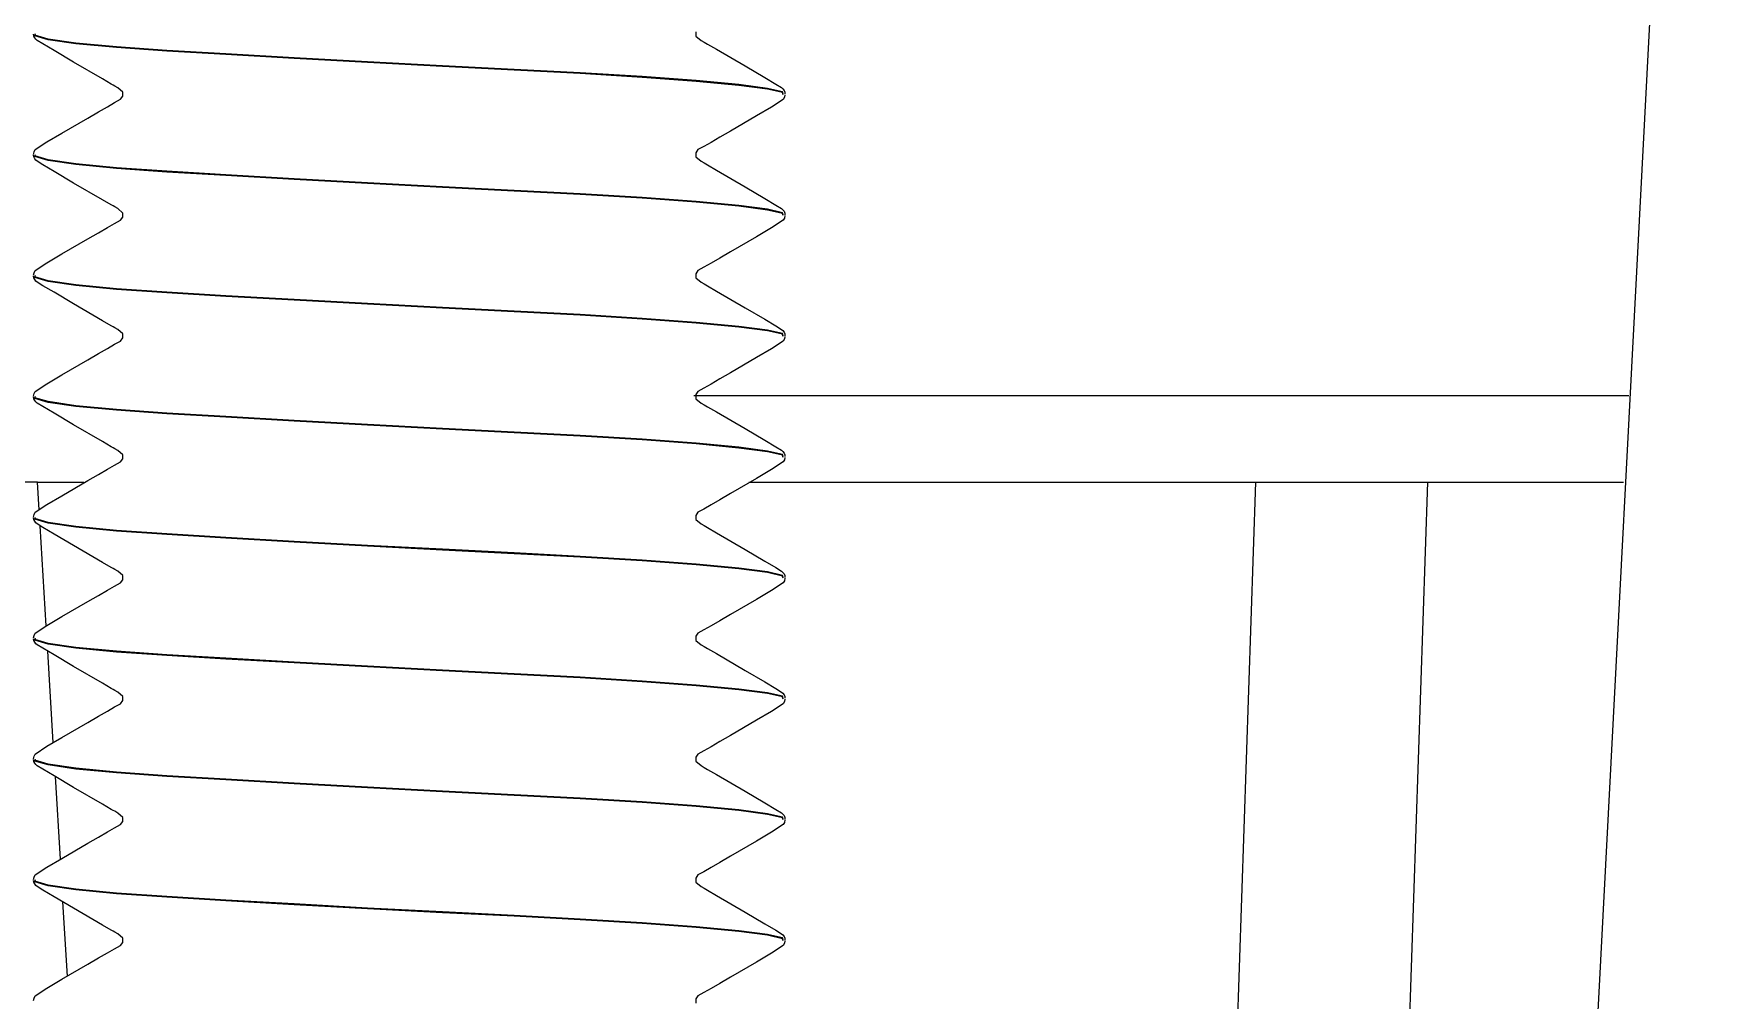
# Model space of a CAD drawing. Header units: millimetres. Extents: x -225363 to 347188, y -782467 to 813415.
# Drawn here: x 50936 to 50945.69, y 20540.35 to 20545.94 of the extents above; entities that cross this region are included whole.
import ezdxf

# ---------------------------------------------------------------- set-up
doc = ezdxf.new("R2010")
doc.units = ezdxf.units.MM

# ---------------------------------------------------------------- blocks, each defined once
blk = doc.blocks.new('MB bom')
at = {"color": 8, "linetype": 'Continuous'}
for p, q in [((-199042.6508, 638605.8488), (-199056.6508, 638605.1156)), ((-199045.1508, 638605.7107), (-199045.1508, 638600.297)), ((-199045.6508, 638600.616), (-199045.6508, 638605.6811)), ((-199056.6508, 638604.1752), (-199045.6508, 638604.5483)), ((-199045.6508, 638603.5501), (-199056.6508, 638603.1776)), ((-199048.3341, 638600.8149), (-199048.3784, 638600.7472)), ((-199048.3214, 638600.8223), (-199048.3341, 638600.8149)), ((-199048.3073, 638600.8253), (-199048.3214, 638600.8223)), ((-199048.3073, 638600.8155), (-199048.2947, 638600.811)), ((-199048.3028, 638600.8154), (-199048.2906, 638600.811)), ((-199048.2922, 638600.8239), (-199048.3027, 638600.8254)), ((-199048.2947, 638600.811), (-199048.275, 638600.725)), ((-199048.2947, 638600.811), (-199048.2935, 638600.8057)), ((-199048.2821, 638600.8199), (-199048.2922, 638600.8239)), ((-199048.2906, 638600.811), (-199048.2709, 638600.725)), ((-199048.2732, 638600.8137), (-199048.2821, 638600.8199)), ((-199048.2663, 638600.8059), (-199048.2732, 638600.8137)), ((-199048.2459, 638600.7723), (-199048.2663, 638600.8059)), ((-199048.2077, 638600.7084), (-199048.2459, 638600.7723)), ((-199047.6341, 638600.8149), (-199047.6784, 638600.7472)), ((-199047.6214, 638600.8223), (-199047.6341, 638600.8149)), ((-199047.6073, 638600.8253), (-199047.6214, 638600.8223)), ((-199047.6073, 638600.8155), (-199047.5947, 638600.811)), ((-199047.6028, 638600.8154), (-199047.5906, 638600.811)), ((-199047.5922, 638600.8239), (-199047.6027, 638600.8254)), ((-199047.5947, 638600.811), (-199047.575, 638600.725)), ((-199047.5947, 638600.811), (-199047.5933, 638600.8051)), ((-199047.5821, 638600.8199), (-199047.5922, 638600.8239)), ((-199047.5906, 638600.811), (-199047.5709, 638600.725)), ((-199047.5732, 638600.8137), (-199047.5821, 638600.8199)), ((-199047.5663, 638600.8059), (-199047.5732, 638600.8137)), ((-199047.5459, 638600.7723), (-199047.5663, 638600.8059)), ((-199047.5077, 638600.7084), (-199047.5459, 638600.7723)), ((-199046.9341, 638600.8149), (-199046.9784, 638600.7472)), ((-199046.9214, 638600.8223), (-199046.9341, 638600.8149)), ((-199046.9073, 638600.8253), (-199046.9214, 638600.8223)), ((-199046.9073, 638600.8155), (-199046.8947, 638600.811)), ((-199046.9028, 638600.8154), (-199046.8906, 638600.811)), ((-199046.8922, 638600.8239), (-199046.9027, 638600.8254)), ((-199046.8947, 638600.811), (-199046.875, 638600.725)), ((-199046.8947, 638600.811), (-199046.8934, 638600.8052)), ((-199046.8821, 638600.8199), (-199046.8922, 638600.8239)), ((-199046.8906, 638600.811), (-199046.8709, 638600.725)), ((-199046.8732, 638600.8137), (-199046.8821, 638600.8199)), ((-199046.8663, 638600.8059), (-199046.8732, 638600.8137)), ((-199046.8459, 638600.7723), (-199046.8663, 638600.8059)), ((-199046.8077, 638600.7084), (-199046.8459, 638600.7723)), ((-199046.2341, 638600.8149), (-199046.2784, 638600.7472)), ((-199046.2214, 638600.8223), (-199046.2341, 638600.8149)), ((-199046.2073, 638600.8253), (-199046.2214, 638600.8223)), ((-199046.2073, 638600.8155), (-199046.1947, 638600.811)), ((-199046.2028, 638600.8154), (-199046.1906, 638600.811)), ((-199046.1922, 638600.8239), (-199046.2027, 638600.8254)), ((-199046.1947, 638600.811), (-199046.175, 638600.725)), ((-199046.1947, 638600.811), (-199046.1935, 638600.8058)), ((-199046.1821, 638600.8199), (-199046.1922, 638600.8239)), ((-199046.1906, 638600.811), (-199046.1709, 638600.725)), ((-199046.1732, 638600.8137), (-199046.1821, 638600.8199)), ((-199046.1663, 638600.8059), (-199046.1732, 638600.8137)), ((-199046.1459, 638600.7723), (-199046.1663, 638600.8059)), ((-199046.1077, 638600.7084), (-199046.1459, 638600.7723)), ((-199045.5341, 638600.8149), (-199045.5784, 638600.7472)), ((-199045.5214, 638600.8223), (-199045.5341, 638600.8149)), ((-199045.5073, 638600.8253), (-199045.5214, 638600.8223)), ((-199045.5073, 638600.8155), (-199045.4947, 638600.811)), ((-199045.5028, 638600.8154), (-199045.4906, 638600.811)), ((-199045.4922, 638600.8239), (-199045.5027, 638600.8254)), ((-199045.4947, 638600.811), (-199045.475, 638600.725)), ((-199045.4947, 638600.811), (-199045.4934, 638600.8052)), ((-199045.4821, 638600.8199), (-199045.4922, 638600.8239)), ((-199045.4906, 638600.811), (-199045.4709, 638600.725)), ((-199045.4732, 638600.8137), (-199045.4821, 638600.8199)), ((-199045.4663, 638600.8059), (-199045.4732, 638600.8137)), ((-199045.4459, 638600.7723), (-199045.4663, 638600.8059)), ((-199045.4077, 638600.7084), (-199045.4459, 638600.7723)), ((-199044.8341, 638600.8149), (-199044.8784, 638600.7472)), ((-199044.8214, 638600.8223), (-199044.8341, 638600.8149)), ((-199044.8073, 638600.8253), (-199044.8214, 638600.8223)), ((-199044.8073, 638600.8155), (-199044.7947, 638600.811)), ((-199044.8028, 638600.8154), (-199044.7906, 638600.811)), ((-199044.7922, 638600.8239), (-199044.8027, 638600.8254)), ((-199044.7947, 638600.811), (-199044.775, 638600.725)), ((-199044.7947, 638600.811), (-199044.7933, 638600.805)), ((-199044.7821, 638600.8199), (-199044.7922, 638600.8239)), ((-199044.7906, 638600.811), (-199044.7709, 638600.725)), ((-199044.7732, 638600.8137), (-199044.7821, 638600.8199)), ((-199044.7663, 638600.8059), (-199044.7732, 638600.8137)), ((-199044.7459, 638600.7723), (-199044.7663, 638600.8059)), ((-199044.7077, 638600.7084), (-199044.7459, 638600.7723)), ((-199044.1341, 638600.8149), (-199044.1784, 638600.7472)), ((-199044.1214, 638600.8223), (-199044.1341, 638600.8149)), ((-199044.1073, 638600.8253), (-199044.1214, 638600.8223)), ((-199044.1073, 638600.8155), (-199044.0947, 638600.811)), ((-199044.1028, 638600.8154), (-199044.0906, 638600.811)), ((-199044.0922, 638600.8239), (-199044.1027, 638600.8254)), ((-199044.0947, 638600.811), (-199044.075, 638600.725)), ((-199044.0947, 638600.811), (-199044.0935, 638600.8058)), ((-199044.0821, 638600.8199), (-199044.0922, 638600.8239)), ((-199044.0906, 638600.811), (-199044.0709, 638600.725)), ((-199044.0732, 638600.8137), (-199044.0821, 638600.8199)), ((-199044.0663, 638600.8059), (-199044.0732, 638600.8137)), ((-199044.0459, 638600.7723), (-199044.0663, 638600.8059)), ((-199044.0077, 638600.7084), (-199044.0459, 638600.7723)), ((-199043.4341, 638600.8149), (-199043.4784, 638600.7472)), ((-199043.4214, 638600.8223), (-199043.4341, 638600.8149)), ((-199043.4073, 638600.8253), (-199043.4214, 638600.8223)), ((-199043.4073, 638600.8155), (-199043.3947, 638600.811)), ((-199043.4028, 638600.8154), (-199043.3906, 638600.811)), ((-199043.3922, 638600.8239), (-199043.4027, 638600.8254)), ((-199043.3947, 638600.811), (-199043.375, 638600.725)), ((-199043.3947, 638600.811), (-199043.3934, 638600.8054)), ((-199043.3821, 638600.8199), (-199043.3922, 638600.8239)), ((-199043.3906, 638600.811), (-199043.3709, 638600.725)), ((-199043.3732, 638600.8137), (-199043.3821, 638600.8199)), ((-199043.3663, 638600.8059), (-199043.3732, 638600.8137)), ((-199043.3459, 638600.7723), (-199043.3663, 638600.8059)), ((-199043.3077, 638600.7084), (-199043.3459, 638600.7723)), ((-199048.3784, 638600.7472), (-199048.4299, 638600.6605)), ((-199048.275, 638600.725), (-199048.2531, 638600.5577)), ((-199048.2709, 638600.725), (-199048.249, 638600.5577)), ((-199048.1407, 638600.5946), (-199048.2077, 638600.7084)), ((-199047.6784, 638600.7472), (-199047.7299, 638600.6605)), ((-199047.575, 638600.725), (-199047.5531, 638600.5577)), ((-199047.5709, 638600.725), (-199047.549, 638600.5577)), ((-199047.4407, 638600.5946), (-199047.5077, 638600.7084)), ((-199046.9784, 638600.7472), (-199047.0299, 638600.6605)), ((-199046.875, 638600.725), (-199046.8531, 638600.5577)), ((-199046.8709, 638600.725), (-199046.849, 638600.5577)), ((-199046.7407, 638600.5946), (-199046.8077, 638600.7084)), ((-199046.2784, 638600.7472), (-199046.3299, 638600.6605)), ((-199046.175, 638600.725), (-199046.1531, 638600.5577)), ((-199046.1709, 638600.725), (-199046.149, 638600.5577)), ((-199046.0407, 638600.5946), (-199046.1077, 638600.7084)), ((-199045.5784, 638600.7472), (-199045.6299, 638600.6605)), ((-199045.475, 638600.725), (-199045.4531, 638600.5577)), ((-199045.4709, 638600.725), (-199045.449, 638600.5577)), ((-199045.3407, 638600.5946), (-199045.4077, 638600.7084)), ((-199044.8784, 638600.7472), (-199044.9299, 638600.6605)), ((-199044.775, 638600.725), (-199044.7531, 638600.5577)), ((-199044.7709, 638600.725), (-199044.749, 638600.5577)), ((-199044.6407, 638600.5946), (-199044.7077, 638600.7084)), ((-199044.1784, 638600.7472), (-199044.2299, 638600.6605)), ((-199044.075, 638600.725), (-199044.0531, 638600.5577)), ((-199044.0709, 638600.725), (-199044.049, 638600.5577)), ((-199043.9407, 638600.5946), (-199044.0077, 638600.7084)), ((-199043.4784, 638600.7472), (-199043.5299, 638600.6605)), ((-199043.375, 638600.725), (-199043.3531, 638600.5577)), ((-199043.3709, 638600.725), (-199043.349, 638600.5577)), ((-199043.2407, 638600.5946), (-199043.3077, 638600.7084)), ((-199048.4299, 638600.6605), (-199048.5175, 638600.5103)), ((-199048.044, 638600.4284), (-199048.1407, 638600.5946)), ((-199047.7299, 638600.6605), (-199047.8175, 638600.5103)), ((-199047.344, 638600.4284), (-199047.4407, 638600.5946)), ((-199047.0299, 638600.6605), (-199047.1175, 638600.5103)), ((-199046.644, 638600.4284), (-199046.7407, 638600.5946)), ((-199046.3299, 638600.6605), (-199046.4175, 638600.5103)), ((-199045.944, 638600.4284), (-199046.0407, 638600.5946)), ((-199045.6299, 638600.6605), (-199045.7175, 638600.5103)), ((-199045.244, 638600.4284), (-199045.3407, 638600.5946)), ((-199044.9299, 638600.6605), (-199045.0175, 638600.5103)), ((-199044.544, 638600.4284), (-199044.6407, 638600.5946)), ((-199044.2299, 638600.6605), (-199044.3175, 638600.5103)), ((-199043.844, 638600.4284), (-199043.9407, 638600.5946)), ((-199043.5299, 638600.6605), (-199043.6175, 638600.5103)), ((-199043.144, 638600.4284), (-199043.2407, 638600.5946)), ((-199048.5175, 638600.5103), (-199048.5533, 638600.4486)), ((-199048.2531, 638600.5577), (-199048.2299, 638600.3116)), ((-199048.249, 638600.5577), (-199048.2258, 638600.3116)), ((-199047.8175, 638600.5103), (-199047.8533, 638600.4486)), ((-199047.5531, 638600.5577), (-199047.5299, 638600.3116)), ((-199047.549, 638600.5577), (-199047.5258, 638600.3116)), ((-199047.1175, 638600.5103), (-199047.1533, 638600.4486)), ((-199046.8531, 638600.5577), (-199046.8299, 638600.3116)), ((-199046.849, 638600.5577), (-199046.8258, 638600.3116)), ((-199046.4175, 638600.5103), (-199046.4533, 638600.4486)), ((-199046.1531, 638600.5577), (-199046.1299, 638600.3116)), ((-199046.149, 638600.5577), (-199046.1258, 638600.3116)), ((-199045.7175, 638600.5103), (-199045.7533, 638600.4486)), ((-199045.4531, 638600.5577), (-199045.4299, 638600.3116)), ((-199045.449, 638600.5577), (-199045.4258, 638600.3116)), ((-199045.0175, 638600.5103), (-199045.0533, 638600.4486)), ((-199044.7531, 638600.5577), (-199044.7299, 638600.3116)), ((-199044.749, 638600.5577), (-199044.7258, 638600.3116)), ((-199044.3175, 638600.5103), (-199044.3533, 638600.4486)), ((-199044.0531, 638600.5577), (-199044.0299, 638600.3116)), ((-199044.049, 638600.5577), (-199044.0258, 638600.3116)), ((-199043.6175, 638600.5103), (-199043.6533, 638600.4486)), ((-199043.3531, 638600.5577), (-199043.3299, 638600.3116)), ((-199043.349, 638600.5577), (-199043.3258, 638600.3116)), ((-199048.583, 638600.3972), (-199048.6067, 638600.3555)), ((-199048.5533, 638600.4486), (-199048.583, 638600.3972)), ((-199048.0142, 638600.3771), (-199048.044, 638600.4284)), ((-199048.0082, 638600.3668), (-199048.0142, 638600.3771)), ((-199047.883, 638600.3972), (-199047.9067, 638600.3555)), ((-199047.8533, 638600.4486), (-199047.883, 638600.3972)), ((-199047.3142, 638600.3771), (-199047.344, 638600.4284)), ((-199047.3082, 638600.3668), (-199047.3142, 638600.3771)), ((-199047.183, 638600.3972), (-199047.2067, 638600.3555)), ((-199047.1533, 638600.4486), (-199047.183, 638600.3972)), ((-199046.6142, 638600.3771), (-199046.644, 638600.4284)), ((-199046.6082, 638600.3668), (-199046.6142, 638600.3771)), ((-199046.483, 638600.3972), (-199046.5067, 638600.3555)), ((-199046.4533, 638600.4486), (-199046.483, 638600.3972)), ((-199045.9142, 638600.3771), (-199045.944, 638600.4284)), ((-199045.9082, 638600.3668), (-199045.9142, 638600.3771)), ((-199045.783, 638600.3972), (-199045.8067, 638600.3555)), ((-199045.7533, 638600.4486), (-199045.783, 638600.3972)), ((-199045.2142, 638600.3771), (-199045.244, 638600.4284)), ((-199045.2082, 638600.3668), (-199045.2142, 638600.3771)), ((-199045.083, 638600.3972), (-199045.1067, 638600.3555)), ((-199045.0533, 638600.4486), (-199045.083, 638600.3972)), ((-199044.5142, 638600.3771), (-199044.544, 638600.4284)), ((-199044.5082, 638600.3668), (-199044.5142, 638600.3771)), ((-199044.383, 638600.3972), (-199044.4067, 638600.3555)), ((-199044.3533, 638600.4486), (-199044.383, 638600.3972)), ((-199043.8142, 638600.3771), (-199043.844, 638600.4284)), ((-199043.8082, 638600.3668), (-199043.8142, 638600.3771)), ((-199043.683, 638600.3972), (-199043.7067, 638600.3555)), ((-199043.6533, 638600.4486), (-199043.683, 638600.3972)), ((-199043.1142, 638600.3771), (-199043.144, 638600.4284)), ((-199043.1082, 638600.3668), (-199043.1142, 638600.3771)), ((-199048.6436, 638600.309), (-199048.6675, 638600.3099)), ((-199048.6253, 638600.3215), (-199048.6436, 638600.309)), ((-199048.6067, 638600.3555), (-199048.6253, 638600.3215)), ((-199048.2299, 638600.3116), (-199048.2067, 638599.999)), ((-199048.2258, 638600.3116), (-199048.2026, 638599.999)), ((-199048.0026, 638600.3572), (-199048.0082, 638600.3668)), ((-199047.9925, 638600.3395), (-199048.0026, 638600.3572)), ((-199047.9675, 638600.3099), (-199047.9925, 638600.3395)), ((-199047.9436, 638600.309), (-199047.9675, 638600.3099)), ((-199047.9253, 638600.3215), (-199047.9436, 638600.309)), ((-199047.9067, 638600.3555), (-199047.9253, 638600.3215)), ((-199047.5299, 638600.3116), (-199047.5067, 638599.999)), ((-199047.5258, 638600.3116), (-199047.5026, 638599.999)), ((-199047.3026, 638600.3572), (-199047.3082, 638600.3668)), ((-199047.2925, 638600.3395), (-199047.3026, 638600.3572)), ((-199047.2675, 638600.3099), (-199047.2925, 638600.3395)), ((-199047.2436, 638600.309), (-199047.2675, 638600.3099)), ((-199047.2253, 638600.3215), (-199047.2436, 638600.309)), ((-199047.2067, 638600.3555), (-199047.2253, 638600.3215)), ((-199046.8299, 638600.3116), (-199046.8067, 638599.999)), ((-199046.8258, 638600.3116), (-199046.8026, 638599.999)), ((-199046.6026, 638600.3572), (-199046.6082, 638600.3668)), ((-199046.5925, 638600.3395), (-199046.6026, 638600.3572)), ((-199046.5675, 638600.3099), (-199046.5925, 638600.3395)), ((-199046.5436, 638600.309), (-199046.5675, 638600.3099)), ((-199046.5253, 638600.3215), (-199046.5436, 638600.309)), ((-199046.5067, 638600.3555), (-199046.5253, 638600.3215)), ((-199046.1299, 638600.3116), (-199046.1067, 638599.999)), ((-199046.1258, 638600.3116), (-199046.1026, 638599.999)), ((-199045.9026, 638600.3572), (-199045.9082, 638600.3668)), ((-199045.8925, 638600.3395), (-199045.9026, 638600.3572)), ((-199045.8675, 638600.3099), (-199045.8925, 638600.3395)), ((-199045.8436, 638600.309), (-199045.8675, 638600.3099)), ((-199045.8253, 638600.3215), (-199045.8436, 638600.309)), ((-199045.8067, 638600.3555), (-199045.8253, 638600.3215)), ((-199045.4299, 638600.3116), (-199045.4067, 638599.999)), ((-199045.4258, 638600.3116), (-199045.4026, 638599.999)), ((-199045.2026, 638600.3572), (-199045.2082, 638600.3668)), ((-199045.1925, 638600.3395), (-199045.2026, 638600.3572)), ((-199045.1675, 638600.3099), (-199045.1925, 638600.3395)), ((-199045.1436, 638600.309), (-199045.1675, 638600.3099)), ((-199045.1253, 638600.3215), (-199045.1436, 638600.309)), ((-199045.1067, 638600.3555), (-199045.1253, 638600.3215)), ((-199044.7299, 638600.3116), (-199044.7067, 638599.999)), ((-199044.7258, 638600.3116), (-199044.7026, 638599.999)), ((-199044.5026, 638600.3572), (-199044.5082, 638600.3668)), ((-199044.4925, 638600.3395), (-199044.5026, 638600.3572)), ((-199044.4675, 638600.3099), (-199044.4925, 638600.3395)), ((-199044.4436, 638600.309), (-199044.4675, 638600.3099)), ((-199044.4253, 638600.3215), (-199044.4436, 638600.309)), ((-199044.4067, 638600.3555), (-199044.4253, 638600.3215)), ((-199044.0299, 638600.3116), (-199044.0067, 638599.999)), ((-199044.0258, 638600.3116), (-199044.0026, 638599.999)), ((-199043.8026, 638600.3572), (-199043.8082, 638600.3668)), ((-199043.7925, 638600.3395), (-199043.8026, 638600.3572)), ((-199043.7675, 638600.3099), (-199043.7925, 638600.3395)), ((-199043.7436, 638600.309), (-199043.7675, 638600.3099)), ((-199043.7253, 638600.3215), (-199043.7436, 638600.309)), ((-199043.7067, 638600.3555), (-199043.7253, 638600.3215)), ((-199043.3299, 638600.3116), (-199043.3067, 638599.999)), ((-199043.3258, 638600.3116), (-199043.3026, 638599.999)), ((-199043.1026, 638600.3572), (-199043.1082, 638600.3668)), ((-199043.0925, 638600.3395), (-199043.1026, 638600.3572)), ((-199043.0675, 638600.3099), (-199043.0925, 638600.3395)), ((-199043.0436, 638600.309), (-199043.0675, 638600.3099)), ((-199048.2067, 638599.999), (-199048.1848, 638599.6402)), ((-199048.2026, 638599.999), (-199048.1807, 638599.6402)), ((-199047.5067, 638599.999), (-199047.4848, 638599.6402)), ((-199047.5026, 638599.999), (-199047.4807, 638599.6402)), ((-199046.8067, 638599.999), (-199046.7848, 638599.6402)), ((-199046.8026, 638599.999), (-199046.7807, 638599.6402)), ((-199046.1067, 638599.999), (-199046.0848, 638599.6402)), ((-199046.1026, 638599.999), (-199046.0807, 638599.6402)), ((-199045.4067, 638599.999), (-199045.3848, 638599.6402)), ((-199045.4026, 638599.999), (-199045.3807, 638599.6402)), ((-199044.7067, 638599.999), (-199044.6848, 638599.6402)), ((-199044.7026, 638599.999), (-199044.6807, 638599.6402)), ((-199044.0067, 638599.999), (-199043.9848, 638599.6402)), ((-199044.0026, 638599.999), (-199043.9807, 638599.6402)), ((-199043.3067, 638599.999), (-199043.2848, 638599.6402)), ((-199043.3026, 638599.999), (-199043.2807, 638599.6402)), ((-199048.1848, 638599.6402), (-199048.1651, 638599.2567)), ((-199048.1807, 638599.6402), (-199048.161, 638599.2567)), ((-199047.4848, 638599.6402), (-199047.4651, 638599.2567)), ((-199047.4807, 638599.6402), (-199047.461, 638599.2567)), ((-199046.7848, 638599.6402), (-199046.7651, 638599.2567)), ((-199046.7807, 638599.6402), (-199046.761, 638599.2567)), ((-199046.0848, 638599.6402), (-199046.0651, 638599.2567)), ((-199046.0807, 638599.6402), (-199046.061, 638599.2567)), ((-199045.3848, 638599.6402), (-199045.3651, 638599.2567)), ((-199045.3807, 638599.6402), (-199045.361, 638599.2567)), ((-199044.6848, 638599.6402), (-199044.6651, 638599.2567)), ((-199044.6807, 638599.6402), (-199044.661, 638599.2567)), ((-199043.9848, 638599.6402), (-199043.9651, 638599.2567)), ((-199043.9807, 638599.6402), (-199043.961, 638599.2567)), ((-199043.2848, 638599.6402), (-199043.2651, 638599.2567)), ((-199043.2807, 638599.6402), (-199043.261, 638599.2567)), ((-199048.1651, 638599.2567), (-199048.144, 638598.8422)), ((-199048.161, 638599.2567), (-199048.1399, 638598.8422)), ((-199047.4651, 638599.2567), (-199047.444, 638598.8422)), ((-199047.461, 638599.2567), (-199047.4399, 638598.8422)), ((-199046.7651, 638599.2567), (-199046.744, 638598.8422)), ((-199046.761, 638599.2567), (-199046.7399, 638598.8422)), ((-199046.0651, 638599.2567), (-199046.044, 638598.8422)), ((-199046.061, 638599.2567), (-199046.0399, 638598.8422)), ((-199045.3651, 638599.2567), (-199045.344, 638598.8422)), ((-199045.361, 638599.2567), (-199045.3399, 638598.8422)), ((-199044.6651, 638599.2567), (-199044.644, 638598.8422)), ((-199044.661, 638599.2567), (-199044.6399, 638598.8422)), ((-199043.9651, 638599.2567), (-199043.944, 638598.8422)), ((-199043.961, 638599.2567), (-199043.9399, 638598.8422)), ((-199043.2651, 638599.2567), (-199043.244, 638598.8422)), ((-199043.261, 638599.2567), (-199043.2399, 638598.8422)), ((-199048.144, 638598.8422), (-199048.1211, 638598.4092)), ((-199048.1399, 638598.8422), (-199048.117, 638598.4092)), ((-199047.444, 638598.8422), (-199047.4211, 638598.4092)), ((-199047.4399, 638598.8422), (-199047.417, 638598.4092)), ((-199046.744, 638598.8422), (-199046.7211, 638598.4092)), ((-199046.7399, 638598.8422), (-199046.717, 638598.4092)), ((-199046.044, 638598.8422), (-199046.0211, 638598.4092)), ((-199046.0399, 638598.8422), (-199046.017, 638598.4092)), ((-199045.344, 638598.8422), (-199045.3211, 638598.4092)), ((-199045.3399, 638598.8422), (-199045.317, 638598.4092)), ((-199044.644, 638598.8422), (-199044.6211, 638598.4092)), ((-199044.6399, 638598.8422), (-199044.617, 638598.4092)), ((-199043.944, 638598.8422), (-199043.9211, 638598.4092)), ((-199043.9399, 638598.8422), (-199043.917, 638598.4092)), ((-199043.244, 638598.8422), (-199043.2211, 638598.4092)), ((-199043.2399, 638598.8422), (-199043.217, 638598.4092)), ((-199048.1211, 638598.4092), (-199048.0977, 638597.983)), ((-199048.117, 638598.4092), (-199048.0936, 638597.983)), ((-199047.4211, 638598.4092), (-199047.3977, 638597.983)), ((-199047.417, 638598.4092), (-199047.3936, 638597.983)), ((-199046.7211, 638598.4092), (-199046.6977, 638597.983)), ((-199046.717, 638598.4092), (-199046.6936, 638597.983)), ((-199046.0211, 638598.4092), (-199045.9977, 638597.983)), ((-199046.017, 638598.4092), (-199045.9936, 638597.983)), ((-199045.3211, 638598.4092), (-199045.2977, 638597.983)), ((-199045.317, 638598.4092), (-199045.2936, 638597.983)), ((-199044.6211, 638598.4092), (-199044.5977, 638597.983)), ((-199044.617, 638598.4092), (-199044.5936, 638597.983)), ((-199043.9211, 638598.4092), (-199043.8977, 638597.983)), ((-199043.917, 638598.4092), (-199043.8936, 638597.983)), ((-199043.2211, 638598.4092), (-199043.1977, 638597.983)), ((-199043.217, 638598.4092), (-199043.1936, 638597.983)), ((-199048.0977, 638597.983), (-199048.0752, 638597.5887)), ((-199048.0936, 638597.983), (-199048.0711, 638597.5887)), ((-199047.3977, 638597.983), (-199047.3752, 638597.5887)), ((-199047.3936, 638597.983), (-199047.3711, 638597.5887)), ((-199046.6977, 638597.983), (-199046.6752, 638597.5887)), ((-199046.6936, 638597.983), (-199046.6711, 638597.5887)), ((-199045.9977, 638597.983), (-199045.9752, 638597.5887)), ((-199045.9936, 638597.983), (-199045.9711, 638597.5887)), ((-199045.2977, 638597.983), (-199045.2752, 638597.5887)), ((-199045.2936, 638597.983), (-199045.2711, 638597.5887)), ((-199044.5977, 638597.983), (-199044.5752, 638597.5887)), ((-199044.5936, 638597.983), (-199044.5711, 638597.5887)), ((-199043.8977, 638597.983), (-199043.8752, 638597.5887)), ((-199043.8936, 638597.983), (-199043.8711, 638597.5887)), ((-199043.1977, 638597.983), (-199043.1752, 638597.5887)), ((-199043.1936, 638597.983), (-199043.1711, 638597.5887)), ((-199048.0752, 638597.5887), (-199048.0549, 638597.2464)), ((-199048.0711, 638597.5887), (-199048.0508, 638597.2464)), ((-199047.3752, 638597.5887), (-199047.3549, 638597.2464)), ((-199047.3711, 638597.5887), (-199047.3508, 638597.2464)), ((-199046.6752, 638597.5887), (-199046.6549, 638597.2464)), ((-199046.6711, 638597.5887), (-199046.6508, 638597.2464)), ((-199045.9752, 638597.5887), (-199045.9549, 638597.2464)), ((-199045.9711, 638597.5887), (-199045.9508, 638597.2464)), ((-199045.2752, 638597.5887), (-199045.2549, 638597.2464)), ((-199045.2711, 638597.5887), (-199045.2508, 638597.2464)), ((-199044.5752, 638597.5887), (-199044.5549, 638597.2464)), ((-199044.5711, 638597.5887), (-199044.5508, 638597.2464)), ((-199043.8752, 638597.5887), (-199043.8549, 638597.2464)), ((-199043.8711, 638597.5887), (-199043.8508, 638597.2464)), ((-199043.1752, 638597.5887), (-199043.1549, 638597.2464)), ((-199043.1711, 638597.5887), (-199043.1508, 638597.2464)), ((-199048.0549, 638597.2464), (-199048.0346, 638596.9556)), ((-199048.0508, 638597.2464), (-199048.0305, 638596.9556)), ((-199047.3549, 638597.2464), (-199047.3346, 638596.9556)), ((-199047.3508, 638597.2464), (-199047.3305, 638596.9556)), ((-199046.6549, 638597.2464), (-199046.6346, 638596.9556)), ((-199046.6508, 638597.2464), (-199046.6305, 638596.9556)), ((-199045.9549, 638597.2464), (-199045.9346, 638596.9556)), ((-199045.9508, 638597.2464), (-199045.9305, 638596.9556)), ((-199045.2549, 638597.2464), (-199045.2346, 638596.9556)), ((-199045.2508, 638597.2464), (-199045.2305, 638596.9556)), ((-199044.5549, 638597.2464), (-199044.5346, 638596.9556)), ((-199044.5508, 638597.2464), (-199044.5305, 638596.9556)), ((-199043.8549, 638597.2464), (-199043.8346, 638596.9556)), ((-199043.8508, 638597.2464), (-199043.8305, 638596.9556)), ((-199043.1549, 638597.2464), (-199043.1346, 638596.9556)), ((-199043.1508, 638597.2464), (-199043.1305, 638596.9556)), ((-199048.3337, 638596.9786), (-199048.316, 638596.9915)), ((-199048.316, 638596.9915), (-199048.2922, 638596.9914)), ((-199048.2922, 638596.9914), (-199048.2669, 638596.9624)), ((-199047.6337, 638596.9786), (-199047.616, 638596.9915)), ((-199047.616, 638596.9915), (-199047.5922, 638596.9914)), ((-199047.5922, 638596.9914), (-199047.5669, 638596.9624)), ((-199046.9337, 638596.9786), (-199046.916, 638596.9915)), ((-199046.916, 638596.9915), (-199046.8922, 638596.9914)), ((-199046.8922, 638596.9914), (-199046.8669, 638596.9624)), ((-199046.2337, 638596.9786), (-199046.216, 638596.9915)), ((-199046.216, 638596.9915), (-199046.1922, 638596.9914)), ((-199046.1922, 638596.9914), (-199046.1669, 638596.9624)), ((-199045.5337, 638596.9786), (-199045.516, 638596.9915)), ((-199045.516, 638596.9915), (-199045.4922, 638596.9914)), ((-199045.4922, 638596.9914), (-199045.4669, 638596.9624)), ((-199044.8337, 638596.9786), (-199044.816, 638596.9915)), ((-199044.816, 638596.9915), (-199044.7922, 638596.9914)), ((-199044.7922, 638596.9914), (-199044.7669, 638596.9624)), ((-199044.1337, 638596.9786), (-199044.116, 638596.9915)), ((-199044.116, 638596.9915), (-199044.0922, 638596.9914)), ((-199044.0922, 638596.9914), (-199044.0669, 638596.9624)), ((-199043.4337, 638596.9786), (-199043.416, 638596.9915)), ((-199043.416, 638596.9915), (-199043.3922, 638596.9914)), ((-199043.3922, 638596.9914), (-199043.3669, 638596.9624)), ((-199048.4064, 638596.8511), (-199048.3765, 638596.9026)), ((-199048.3765, 638596.9026), (-199048.3525, 638596.9445)), ((-199048.3525, 638596.9445), (-199048.3337, 638596.9786)), ((-199048.2669, 638596.9624), (-199048.257, 638596.9448)), ((-199048.257, 638596.9448), (-199048.2515, 638596.9353)), ((-199048.2515, 638596.9353), (-199048.2456, 638596.925)), ((-199048.2456, 638596.925), (-199048.2157, 638596.8736)), ((-199048.0346, 638596.9556), (-199048.0121, 638596.7205)), ((-199048.0305, 638596.9556), (-199048.008, 638596.7205)), ((-199047.7064, 638596.8511), (-199047.6765, 638596.9026)), ((-199047.6765, 638596.9026), (-199047.6525, 638596.9445)), ((-199047.6525, 638596.9445), (-199047.6337, 638596.9786)), ((-199047.5669, 638596.9624), (-199047.557, 638596.9448)), ((-199047.557, 638596.9448), (-199047.5515, 638596.9353)), ((-199047.5515, 638596.9353), (-199047.5456, 638596.925)), ((-199047.5456, 638596.925), (-199047.5157, 638596.8736)), ((-199047.3346, 638596.9556), (-199047.3121, 638596.7205)), ((-199047.3305, 638596.9556), (-199047.308, 638596.7205)), ((-199047.0064, 638596.8511), (-199046.9765, 638596.9026)), ((-199046.9765, 638596.9026), (-199046.9525, 638596.9445)), ((-199046.9525, 638596.9445), (-199046.9337, 638596.9786)), ((-199046.8669, 638596.9624), (-199046.857, 638596.9448)), ((-199046.857, 638596.9448), (-199046.8515, 638596.9353)), ((-199046.8515, 638596.9353), (-199046.8456, 638596.925)), ((-199046.8456, 638596.925), (-199046.8157, 638596.8736)), ((-199046.6346, 638596.9556), (-199046.6121, 638596.7205)), ((-199046.6305, 638596.9556), (-199046.608, 638596.7205)), ((-199046.3064, 638596.8511), (-199046.2765, 638596.9026)), ((-199046.2765, 638596.9026), (-199046.2525, 638596.9445)), ((-199046.2525, 638596.9445), (-199046.2337, 638596.9786)), ((-199046.1669, 638596.9624), (-199046.157, 638596.9448)), ((-199046.157, 638596.9448), (-199046.1515, 638596.9353)), ((-199046.1515, 638596.9353), (-199046.1456, 638596.925)), ((-199046.1456, 638596.925), (-199046.1157, 638596.8736)), ((-199045.9346, 638596.9556), (-199045.9121, 638596.7205)), ((-199045.9305, 638596.9556), (-199045.908, 638596.7205)), ((-199045.6064, 638596.8511), (-199045.5765, 638596.9026)), ((-199045.5765, 638596.9026), (-199045.5525, 638596.9445)), ((-199045.5525, 638596.9445), (-199045.5337, 638596.9786)), ((-199045.4669, 638596.9624), (-199045.457, 638596.9448)), ((-199045.457, 638596.9448), (-199045.4515, 638596.9353)), ((-199045.4515, 638596.9353), (-199045.4456, 638596.925)), ((-199045.4456, 638596.925), (-199045.4157, 638596.8736)), ((-199045.2346, 638596.9556), (-199045.2121, 638596.7205)), ((-199045.2305, 638596.9556), (-199045.208, 638596.7205)), ((-199044.9064, 638596.8511), (-199044.8765, 638596.9026)), ((-199044.8765, 638596.9026), (-199044.8525, 638596.9445)), ((-199044.8525, 638596.9445), (-199044.8337, 638596.9786)), ((-199044.7669, 638596.9624), (-199044.757, 638596.9448)), ((-199044.757, 638596.9448), (-199044.7515, 638596.9353)), ((-199044.7515, 638596.9353), (-199044.7456, 638596.925)), ((-199044.7456, 638596.925), (-199044.7157, 638596.8736)), ((-199044.5346, 638596.9556), (-199044.5121, 638596.7205)), ((-199044.5305, 638596.9556), (-199044.508, 638596.7205)), ((-199044.2064, 638596.8511), (-199044.1765, 638596.9026)), ((-199044.1765, 638596.9026), (-199044.1525, 638596.9445)), ((-199044.1525, 638596.9445), (-199044.1337, 638596.9786)), ((-199044.0669, 638596.9624), (-199044.057, 638596.9448)), ((-199044.057, 638596.9448), (-199044.0515, 638596.9353)), ((-199044.0515, 638596.9353), (-199044.0456, 638596.925)), ((-199044.0456, 638596.925), (-199044.0157, 638596.8736)), ((-199043.8346, 638596.9556), (-199043.8121, 638596.7205)), ((-199043.8305, 638596.9556), (-199043.808, 638596.7205)), ((-199043.5064, 638596.8511), (-199043.4765, 638596.9026)), ((-199043.4765, 638596.9026), (-199043.4525, 638596.9445)), ((-199043.4525, 638596.9445), (-199043.4337, 638596.9786)), ((-199043.3669, 638596.9624), (-199043.357, 638596.9448)), ((-199043.357, 638596.9448), (-199043.3515, 638596.9353)), ((-199043.3515, 638596.9353), (-199043.3456, 638596.925)), ((-199043.3456, 638596.925), (-199043.3157, 638596.8736)), ((-199043.1346, 638596.9556), (-199043.1121, 638596.7205)), ((-199043.1305, 638596.9556), (-199043.108, 638596.7205)), ((-199048.5294, 638596.6394), (-199048.4421, 638596.7895)), ((-199048.4421, 638596.7895), (-199048.4064, 638596.8511)), ((-199048.2157, 638596.8736), (-199048.1186, 638596.7072)), ((-199047.8294, 638596.6394), (-199047.7421, 638596.7895)), ((-199047.7421, 638596.7895), (-199047.7064, 638596.8511)), ((-199047.5157, 638596.8736), (-199047.4186, 638596.7072)), ((-199047.1294, 638596.6394), (-199047.0421, 638596.7895)), ((-199047.0421, 638596.7895), (-199047.0064, 638596.8511)), ((-199046.8157, 638596.8736), (-199046.7186, 638596.7072)), ((-199046.4294, 638596.6394), (-199046.3421, 638596.7895)), ((-199046.3421, 638596.7895), (-199046.3064, 638596.8511)), ((-199046.1157, 638596.8736), (-199046.0186, 638596.7072)), ((-199045.7294, 638596.6394), (-199045.6421, 638596.7895)), ((-199045.6421, 638596.7895), (-199045.6064, 638596.8511)), ((-199045.4157, 638596.8736), (-199045.3186, 638596.7072)), ((-199045.0294, 638596.6394), (-199044.9421, 638596.7895)), ((-199044.9421, 638596.7895), (-199044.9064, 638596.8511)), ((-199044.7157, 638596.8736), (-199044.6186, 638596.7072)), ((-199044.3294, 638596.6394), (-199044.2421, 638596.7895)), ((-199044.2421, 638596.7895), (-199044.2064, 638596.8511)), ((-199044.0157, 638596.8736), (-199043.9186, 638596.7072)), ((-199043.6294, 638596.6394), (-199043.5421, 638596.7895)), ((-199043.5421, 638596.7895), (-199043.5064, 638596.8511)), ((-199043.3157, 638596.8736), (-199043.2186, 638596.7072)), ((-199048.1186, 638596.7072), (-199048.0514, 638596.5935)), ((-199048.0121, 638596.7205), (-199047.9888, 638596.5593)), ((-199048.008, 638596.7205), (-199047.9847, 638596.5593)), ((-199047.4186, 638596.7072), (-199047.3514, 638596.5935)), ((-199047.3121, 638596.7205), (-199047.2888, 638596.5593)), ((-199047.308, 638596.7205), (-199047.2847, 638596.5593)), ((-199046.7186, 638596.7072), (-199046.6514, 638596.5935)), ((-199046.6121, 638596.7205), (-199046.5888, 638596.5593)), ((-199046.608, 638596.7205), (-199046.5847, 638596.5593)), ((-199046.0186, 638596.7072), (-199045.9514, 638596.5935)), ((-199045.9121, 638596.7205), (-199045.8888, 638596.5593)), ((-199045.908, 638596.7205), (-199045.8847, 638596.5593)), ((-199045.6508, 638596.4982), (-199045.6508, 638596.7659)), ((-199045.3186, 638596.7072), (-199045.2514, 638596.5935)), ((-199045.2121, 638596.7205), (-199045.1888, 638596.5593)), ((-199045.208, 638596.7205), (-199045.1847, 638596.5593)), ((-199044.6186, 638596.7072), (-199044.5514, 638596.5935)), ((-199044.5121, 638596.7205), (-199044.4888, 638596.5593)), ((-199044.508, 638596.7205), (-199044.4847, 638596.5593)), ((-199043.9186, 638596.7072), (-199043.8514, 638596.5935)), ((-199043.8121, 638596.7205), (-199043.7888, 638596.5593)), ((-199043.808, 638596.7205), (-199043.7847, 638596.5593)), ((-199043.2186, 638596.7072), (-199043.1514, 638596.5935)), ((-199043.1121, 638596.7205), (-199043.0888, 638596.5593)), ((-199043.108, 638596.7205), (-199043.0847, 638596.5593)), ((-199048.5807, 638596.5526), (-199048.5294, 638596.6394)), ((-199048.5108, 638596.6713), (-199048.0821, 638596.6453)), ((-199047.8807, 638596.5526), (-199047.8294, 638596.6394)), ((-199047.8347, 638596.6304), (-199047.3561, 638596.6014)), ((-199047.1807, 638596.5526), (-199047.1294, 638596.6394)), ((-199046.4807, 638596.5526), (-199046.4294, 638596.6394)), ((-199045.7807, 638596.5526), (-199045.7294, 638596.6394)), ((-199045.0807, 638596.5526), (-199045.0294, 638596.6394)), ((-199044.3807, 638596.5526), (-199044.3294, 638596.6394)), ((-199043.6807, 638596.5526), (-199043.6294, 638596.6394)), ((-199048.6254, 638596.4851), (-199048.5807, 638596.5526)), ((-199048.0514, 638596.5935), (-199048.0132, 638596.5296)), ((-199048.0132, 638596.5296), (-199047.9929, 638596.496)), ((-199047.9888, 638596.5593), (-199047.9659, 638596.4822)), ((-199047.9847, 638596.5593), (-199047.9618, 638596.4822)), ((-199047.9254, 638596.4851), (-199047.8807, 638596.5526)), ((-199047.3514, 638596.5935), (-199047.3132, 638596.5296)), ((-199047.3132, 638596.5296), (-199047.2929, 638596.496)), ((-199047.2888, 638596.5593), (-199047.2659, 638596.4822)), ((-199047.2847, 638596.5593), (-199047.2618, 638596.4822)), ((-199047.2254, 638596.4851), (-199047.1807, 638596.5526)), ((-199047.1589, 638596.5895), (-199046.6299, 638596.5575)), ((-199046.6514, 638596.5935), (-199046.6132, 638596.5296)), ((-199046.6132, 638596.5296), (-199046.5929, 638596.496)), ((-199046.5888, 638596.5593), (-199046.5659, 638596.4822)), ((-199046.5847, 638596.5593), (-199046.5618, 638596.4822)), ((-199046.5254, 638596.4851), (-199046.4807, 638596.5526)), ((-199046.4834, 638596.5486), (-199045.9034, 638596.5135)), ((-199045.9514, 638596.5935), (-199045.9132, 638596.5296)), ((-199045.9132, 638596.5296), (-199045.8929, 638596.496)), ((-199045.8888, 638596.5593), (-199045.8659, 638596.4822)), ((-199045.8847, 638596.5593), (-199045.8618, 638596.4822)), ((-199045.8254, 638596.4851), (-199045.7807, 638596.5526)), ((-199045.8104, 638596.5079), (-199045.6508, 638596.4982)), ((-199045.6508, 638596.4982), (-199045.6508, 638595.0923)), ((-199045.2514, 638596.5935), (-199045.2132, 638596.5296)), ((-199045.2132, 638596.5296), (-199045.1929, 638596.496)), ((-199045.1888, 638596.5593), (-199045.1659, 638596.4822)), ((-199045.1847, 638596.5593), (-199045.1618, 638596.4822)), ((-199045.1254, 638596.4851), (-199045.0807, 638596.5526)), ((-199044.5514, 638596.5935), (-199044.5132, 638596.5296)), ((-199044.5132, 638596.5296), (-199044.4929, 638596.496)), ((-199044.4888, 638596.5593), (-199044.4659, 638596.4822)), ((-199044.4847, 638596.5593), (-199044.4618, 638596.4822)), ((-199044.4254, 638596.4851), (-199044.3807, 638596.5526)), ((-199043.8514, 638596.5935), (-199043.8132, 638596.5296)), ((-199043.8132, 638596.5296), (-199043.7929, 638596.496)), ((-199043.7888, 638596.5593), (-199043.7659, 638596.4822)), ((-199043.7847, 638596.5593), (-199043.7618, 638596.4822)), ((-199043.7254, 638596.4851), (-199043.6807, 638596.5526)), ((-199043.1514, 638596.5935), (-199043.1132, 638596.5296)), ((-199043.1132, 638596.5296), (-199043.0929, 638596.496)), ((-199043.0888, 638596.5593), (-199043.0659, 638596.4822)), ((-199043.0847, 638596.5593), (-199043.0618, 638596.4822)), ((-199048.6527, 638596.4754), (-199048.6384, 638596.4781)), ((-199048.6384, 638596.4781), (-199048.6254, 638596.4851)), ((-199047.9929, 638596.496), (-199047.9862, 638596.4881)), ((-199047.9862, 638596.4881), (-199047.9776, 638596.4817)), ((-199047.9776, 638596.4817), (-199047.9677, 638596.4774)), ((-199047.9677, 638596.4774), (-199047.9573, 638596.4755)), ((-199047.9659, 638596.4822), (-199047.9573, 638596.4853)), ((-199047.9618, 638596.4822), (-199047.9528, 638596.4854)), ((-199047.9527, 638596.4754), (-199047.9384, 638596.4781)), ((-199047.9384, 638596.4781), (-199047.9254, 638596.4851)), ((-199047.2929, 638596.496), (-199047.2862, 638596.4881)), ((-199047.2862, 638596.4881), (-199047.2776, 638596.4817)), ((-199047.2776, 638596.4817), (-199047.2677, 638596.4774)), ((-199047.2677, 638596.4774), (-199047.2573, 638596.4755)), ((-199047.2659, 638596.4822), (-199047.2573, 638596.4853)), ((-199047.2618, 638596.4822), (-199047.2528, 638596.4854)), ((-199047.2527, 638596.4754), (-199047.2384, 638596.4781)), ((-199047.2384, 638596.4781), (-199047.2254, 638596.4851)), ((-199046.5929, 638596.496), (-199046.5862, 638596.4881)), ((-199046.5862, 638596.4881), (-199046.5776, 638596.4817)), ((-199046.5776, 638596.4817), (-199046.5677, 638596.4774)), ((-199046.5677, 638596.4774), (-199046.5573, 638596.4755)), ((-199046.5659, 638596.4822), (-199046.5573, 638596.4853)), ((-199046.5618, 638596.4822), (-199046.5528, 638596.4854)), ((-199046.5527, 638596.4754), (-199046.5384, 638596.4781)), ((-199046.5384, 638596.4781), (-199046.5254, 638596.4851)), ((-199045.8929, 638596.496), (-199045.8862, 638596.4881)), ((-199045.8862, 638596.4881), (-199045.8776, 638596.4817)), ((-199045.8776, 638596.4817), (-199045.8677, 638596.4774)), ((-199045.8677, 638596.4774), (-199045.8573, 638596.4755)), ((-199045.8659, 638596.4822), (-199045.8573, 638596.4853)), ((-199045.8618, 638596.4822), (-199045.8528, 638596.4854)), ((-199045.8527, 638596.4754), (-199045.8384, 638596.4781)), ((-199045.8384, 638596.4781), (-199045.8254, 638596.4851)), ((-199045.1929, 638596.496), (-199045.1862, 638596.4881)), ((-199045.1862, 638596.4881), (-199045.1776, 638596.4817)), ((-199045.1776, 638596.4817), (-199045.1677, 638596.4774)), ((-199045.1677, 638596.4774), (-199045.1573, 638596.4755)), ((-199045.1659, 638596.4822), (-199045.1573, 638596.4853)), ((-199045.1618, 638596.4822), (-199045.1528, 638596.4854)), ((-199045.1527, 638596.4754), (-199045.1384, 638596.4781)), ((-199045.1384, 638596.4781), (-199045.1254, 638596.4851)), ((-199044.4929, 638596.496), (-199044.4862, 638596.4881)), ((-199044.4862, 638596.4881), (-199044.4776, 638596.4817)), ((-199044.4776, 638596.4817), (-199044.4677, 638596.4774)), ((-199044.4677, 638596.4774), (-199044.4573, 638596.4755)), ((-199044.4659, 638596.4822), (-199044.4573, 638596.4853)), ((-199044.4618, 638596.4822), (-199044.4528, 638596.4854)), ((-199044.4527, 638596.4754), (-199044.4384, 638596.4781)), ((-199044.4384, 638596.4781), (-199044.4254, 638596.4851)), ((-199043.7929, 638596.496), (-199043.7862, 638596.4881)), ((-199043.7862, 638596.4881), (-199043.7776, 638596.4817)), ((-199043.7776, 638596.4817), (-199043.7677, 638596.4774)), ((-199043.7677, 638596.4774), (-199043.7573, 638596.4755)), ((-199043.7659, 638596.4822), (-199043.7573, 638596.4853)), ((-199043.7618, 638596.4822), (-199043.7528, 638596.4854)), ((-199043.7527, 638596.4754), (-199043.7384, 638596.4781)), ((-199043.7384, 638596.4781), (-199043.7254, 638596.4851)), ((-199043.0929, 638596.496), (-199043.0862, 638596.4881)), ((-199043.0862, 638596.4881), (-199043.0776, 638596.4817)), ((-199043.0776, 638596.4817), (-199043.0677, 638596.4774)), ((-199043.0677, 638596.4774), (-199043.0573, 638596.4755)), ((-199043.0659, 638596.4822), (-199043.0573, 638596.4853)), ((-199043.0618, 638596.4822), (-199043.0528, 638596.4854))]:
    blk.add_line(p, q, dxfattribs=at)
blk = doc.blocks.new('PMBCB')
h = blk.add_hatch()
h.set_pattern_fill('BTCT2', color=8, scale=30, pattern_type=2)
h.set_pattern_definition([(50, (-27194.2, -11189.96), (215.17805, -18.8256), [22.5, -247.5]), (355, (-27194.2, -11189.96), (-41.6254, 225.6576), [18, -198]), (100.4514, (-27176.26, -11191.53), (173.5528, 206.8319), [19.122, -210.3426]), (46.1842, (-27194.2, -11129.96), (320.1723, -49.6557), [33.75, -371.25]), (96.6356, (-27167.5, -11134.1), (280.3988, 292.2354), [28.683, -315.514]), (351.1842, (-27194.2, -11129.96), (280.3986, 292.2356), [27, -297]), (21, (-27164.2, -11144.96), (179.0721, -120.7857), [22.5, -247.5]), (326, (-27164.2, -11144.96), (72.9946, 217.545), [18, -198]), (71.4514, (-27149.27, -11155.03), (252.0668, 96.7591), [19.122, -210.3426]), (37.5, (-27194.194, -11189.96), (3.64796, 99.86816), [0, -195.6, 0, -201, 0, -198.75]), (7.5, (-27194.19, -11189.96), (78.92086, 118.3235), [0, -114.6, 0, -191.1, 0, -75.75]), (327.5, (-27261.094, -11189.96), (160.14673, -6.76646), [0, -75, 0, -234, 0, -310.5]), (317.5, (-27291.1, -11189.96), (174.95585, 30.0315), [0, -97.5, 0, -155.4, 0, -220.5]), (45, (-27194.19, -11189.96), (-63.6396, 63.6396), []), (45, (-27194.19, -11168.96), (-63.6396, 63.6396), [])])
h.paths.add_polyline_path([(6600, 2700), (-2900, 2700), (-2900, -200), (6600, -200)])
h.paths.add_polyline_path([(5000, 2500), (5000, 0), (0, 0), (0, 2500)], flags=16)
h.paths.add_polyline_path([(5200, 2500), (6400, 2500), (6400, 0), (5200, 0)], flags=16)
h.paths.add_polyline_path([(-200, 2500), (-200, 0), (-2700, 0), (-2700, 2500)], flags=16)
h.paths.add_polyline_path([(5350.968, 389.3406), (6075.7299, 389.3406), (6075.7299, 539.3406), (5350.968, 539.3406)], flags=0)
h.paths.add_polyline_path([(5451.738, 547.3511), (5986.0238, 547.3511), (5986.0238, 775.9226), (5451.738, 775.9226)], flags=0)
h.paths.add_polyline_path([(4155.0524, 389.3406), (4879.8143, 389.3406), (4879.8143, 539.3406), (4155.0524, 539.3406)], flags=0)
h.paths.add_polyline_path([(4255.8224, 547.3511), (4790.1081, 547.3511), (4790.1081, 775.9226), (4255.8224, 775.9226)], flags=0)
h.paths.add_polyline_path([(-1032.1244, 389.3406), (-307.3625, 389.3406), (-307.3625, 539.3406), (-1032.1244, 539.3406)], flags=0)
h.paths.add_polyline_path([(-931.3543, 547.3511), (-397.0686, 547.3511), (-397.0686, 775.9226), (-931.3543, 775.9226)], flags=0)
at = {"color": 8, "xscale": -0.998699011935332, "yscale": 0.998699011935332, "zscale": 0.998699011935332, "rotation": 270}
blk.add_blockref('MB bom', (-637462.7428, 200790.9545), dxfattribs=at)

msp = doc.modelspace()

# ---------------------------------------------------------------- block references
msp.add_blockref('PMBCB', (50633.0781, 18539.0897))

doc.saveas('drawing.dxf')
